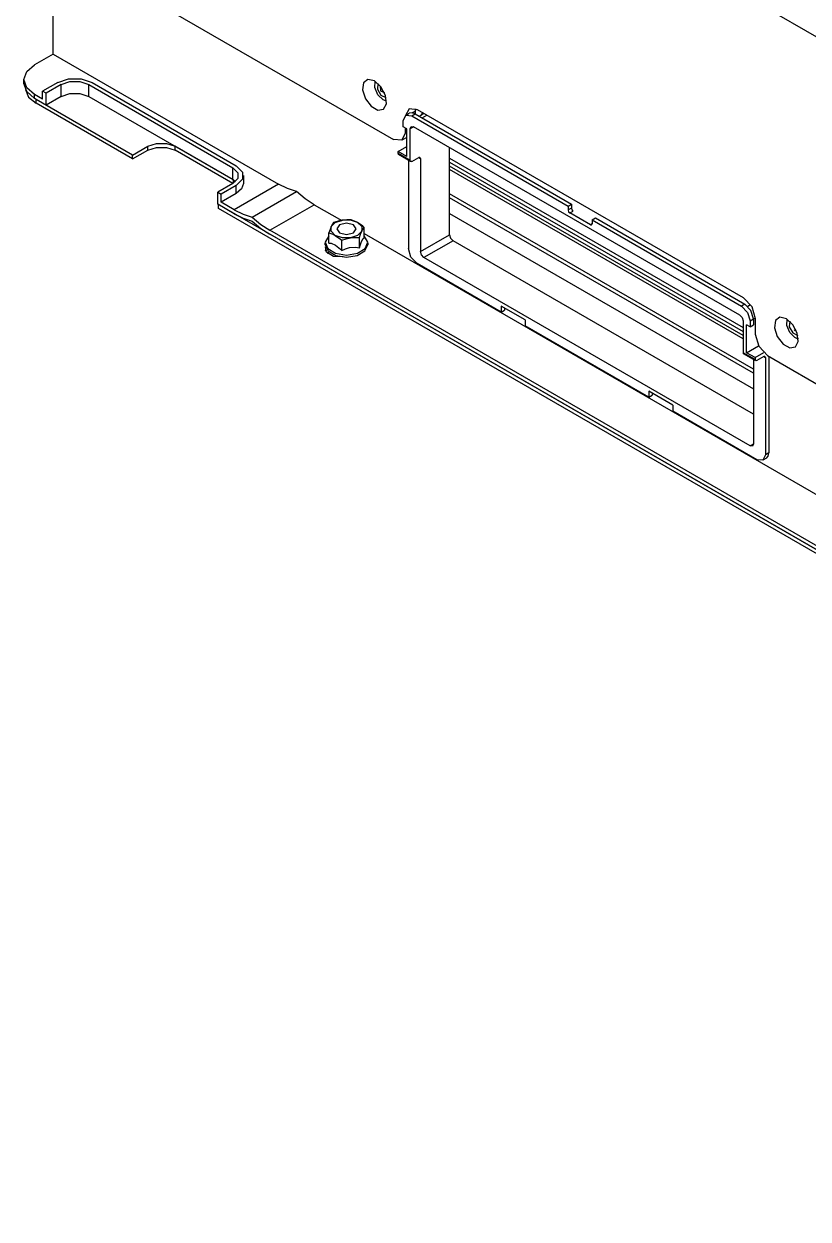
# Model space of a CAD drawing. Extents: x 594 to 813, y 174 to 240.
# Drawn here: x 755.127 to 756.747, y 198.049 to 200.519 of the extents above; entities that cross this region are included whole.
import ezdxf

# ---------------------------------------------------------------- set-up
doc = ezdxf.new("R2010")
doc.units = 0
doc.header["$MEASUREMENT"] = 0
doc.layers.add('AC.REF(S). PIPING', color=3, linetype='CONTINUOUS', lineweight=30)
doc.layers.add('LG-Product', color=3, linetype='CONTINUOUS')

# ---------------------------------------------------------------- blocks, each defined once
blk = doc.blocks.new('UW1-4')
at = {"layer": 'LG-Product', "color": 3, "linetype": 'Continuous'}
for p, q in [((3417.03, 3848.08), (3774.81, 4054.65)), ((3818.36, 3985.19), (3818.36, 4007.79)), ((3810.84, 4003.78), (3748.07, 3967.54)), ((3818.36, 3985.19), (3771.8, 3958.3)), ((3818.36, 3985.19), (3822.19, 3982.98)), ((3823.82, 3981.57), (3822.19, 3982.98)), ((3750.63, 3978.39), (3751.97, 3979.62)), ((3751.92, 3978.26), (3751.83, 3979.53)), ((3751.97, 3979.62), (3753.31, 3979.94)), ((3753.31, 3979.94), (3754.23, 3979.25)), ((3812.56, 3980.06), (3810.31, 3979.31)), ((3812.82, 3979.5), (3811.02, 3978.9)), ((3815.16, 3980.06), (3812.56, 3980.06)), ((3814.9, 3979.5), (3812.82, 3979.5)), ((3816.7, 3978.9), (3814.9, 3979.5)), ((3817.41, 3979.31), (3815.16, 3980.06)), ((3824.4, 3979.91), (3823.82, 3981.57)), ((3823.82, 3978.24), (3824.4, 3979.91)), ((3824.4, 3979.09), (3824.4, 3979.91)), ((3749.71, 3976.64), (3750.63, 3978.39)), ((3750.75, 3977.61), (3749.93, 3977.21)), ((3751.36, 3977.95), (3750.63, 3976.68)), ((3750.78, 3978.57), (3750.75, 3977.61)), ((3751.28, 3979.11), (3751.36, 3977.95)), ((3751.29, 3976.79), (3751.92, 3978.26)), ((3754.43, 3977.76), (3753.85, 3975.96)), ((3754.23, 3979.25), (3754.43, 3977.76)), ((3810.31, 3979.31), (3780.52, 3962.11)), ((3811.02, 3978.9), (3781.23, 3961.7)), ((3811.02, 3976.45), (3811.02, 3978.9)), ((3812.82, 3977.05), (3811.02, 3976.45)), ((3814.9, 3977.05), (3812.82, 3977.05)), ((3816.7, 3976.45), (3814.9, 3977.05)), ((3816.7, 3976.45), (3816.7, 3978.9)), ((3816.7, 3978.9), (3819.82, 3977.1)), ((3817.41, 3979.31), (3820.53, 3977.51)), ((3819.82, 3977.1), (3820.53, 3977.51)), ((3819.82, 3974.64), (3819.82, 3977.1)), ((3820.53, 3975.87), (3820.53, 3977.51)), ((3822.19, 3976.83), (3823.82, 3978.24)), ((3822.19, 3976.02), (3823.82, 3977.43)), ((3824.07, 3977.83), (3823.43, 3976.3)), ((3823.82, 3977.43), (3824.4, 3979.09)), ((3749.49, 3975.49), (3749.84, 3975.56)), ((3749.51, 3974.93), (3749.71, 3976.64)), ((3750.1, 3973.79), (3749.51, 3974.93)), ((3750.63, 3976.68), (3749.59, 3976.18)), ((3749.84, 3975.56), (3750.2, 3975.73)), ((3750.2, 3975.73), (3751.29, 3976.79)), ((3753.85, 3975.96), (3752.67, 3974.41)), ((3811.02, 3976.45), (3781.23, 3959.25)), ((3801.95, 3964.32), (3821.88, 3975.83)), ((3801.95, 3963.5), (3821.88, 3975.01)), ((3816.7, 3976.45), (3819.82, 3974.64)), ((3819.82, 3974.64), (3822.19, 3976.02)), ((3820.53, 3975.87), (3822.19, 3976.83)), ((3823.43, 3976.3), (3821.88, 3975.01)), ((3821.88, 3975.83), (3822.04, 3975.92)), ((3821.88, 3975.01), (3821.88, 3975.83)), ((3822.04, 3975.92), (3822.19, 3976.01)), ((3822.19, 3976.02), (3822.19, 3976.83)), ((3675.72, 3934.78), (3743.1, 3973.68)), ((3743.53, 3972.82), (3711.26, 3954.19)), ((3744.24, 3972.41), (3711.97, 3953.78)), ((3742.11, 3972), (3741.15, 3972.56)), ((3742.7, 3972.34), (3741.74, 3972.89)), ((3741.86, 3972.96), (3742.17, 3972.8)), ((3742.17, 3972.8), (3742.4, 3972.51)), ((3743.1, 3973.68), (3744.79, 3973.89)), ((3743.45, 3973.67), (3743.44, 3973.85)), ((3743.46, 3973.48), (3743.45, 3973.67)), ((3743.46, 3972.78), (3743.46, 3973.48)), ((3744.19, 3973.06), (3743.46, 3973.48)), ((3743.53, 3972.82), (3744.21, 3973.06)), ((3744.24, 3972.41), (3743.53, 3972.82)), ((3744.21, 3973.06), (3744.78, 3972.95)), ((3745.49, 3972.54), (3744.24, 3972.41)), ((3745.49, 3972.54), (3744.78, 3972.95)), ((3744.79, 3973.89), (3745.58, 3972.48)), ((3746.01, 3971.39), (3745.49, 3972.54)), ((3751.27, 3973.6), (3750.1, 3973.79)), ((3752.67, 3974.41), (3751.27, 3973.6)), ((3676.5, 3931.25), (3743.89, 3970.16)), ((3744.39, 3970.21), (3743.89, 3970.16)), ((3743.89, 3970.16), (3744.59, 3969.75)), ((3744.59, 3969.75), (3744.39, 3970.21)), ((3744.59, 3963.2), (3744.59, 3969.75)), ((3745.3, 3969.75), (3746.01, 3970.16)), ((3745.3, 3964.02), (3745.3, 3969.75)), ((3745.59, 3968.97), (3745.59, 3969.91)), ((3746.01, 3970.16), (3746.01, 3971.39)), ((3745.3, 3969.14), (3745.59, 3968.97)), ((3745.3, 3967.95), (3746.31, 3967.36)), ((3745.59, 3968.97), (3746.31, 3967.36)), ((3746.31, 3967.36), (3748.07, 3967.54)), ((3736.44, 3947.84), (3736.44, 3965.86)), ((3744.59, 3963.2), (3747.08, 3964.63)), ((3747.08, 3965.04), (3745.3, 3966.06)), ((3745.3, 3964.02), (3747.08, 3965.04)), ((3747.08, 3964.63), (3747.05, 3964.49)), ((3747.08, 3964.63), (3747.08, 3965.04)), ((3781.1, 3959.16), (3793.16, 3966.12)), ((3781.24, 3958.42), (3793.16, 3965.3)), ((3794.96, 3966.72), (3793.16, 3966.12)), ((3793.16, 3965.3), (3793.16, 3966.12)), ((3794.96, 3965.9), (3793.16, 3965.3)), ((3797.03, 3966.72), (3794.96, 3966.72)), ((3797.03, 3965.9), (3794.96, 3965.9)), ((3798.83, 3966.12), (3797.03, 3966.72)), ((3798.83, 3965.3), (3797.03, 3965.9)), ((3801.95, 3964.32), (3798.83, 3966.12)), ((3798.83, 3965.3), (3798.83, 3966.12)), ((3801.95, 3963.5), (3798.83, 3965.3)), ((3736.44, 3963.68), (3675.79, 3928.66)), ((3736.44, 3962.86), (3675.79, 3927.85)), ((3742.47, 3963.61), (3742.57, 3963.84)), ((3742.82, 3963.81), (3742.47, 3963.61)), ((3742.47, 3963.61), (3742.47, 3944.36)), ((3742.57, 3963.84), (3742.82, 3963.81)), ((3744.24, 3962.99), (3742.82, 3963.81)), ((3744.24, 3962.99), (3744.49, 3962.97)), ((3744.49, 3962.97), (3746.97, 3964.4)), ((3744.49, 3962.97), (3744.59, 3963.2)), ((3744.95, 3963.23), (3744.95, 3944.97)), ((3747.05, 3964.49), (3746.97, 3964.4)), ((3780.52, 3962.11), (3779.22, 3960.81)), ((3801.95, 3963.5), (3801.95, 3964.32)), ((3675.79, 3927.03), (3736.44, 3962.04)), ((3675.79, 3926.35), (3736.44, 3961.36)), ((3779.05, 3960.06), (3779.05, 3958.43)), ((3779.22, 3960.81), (3779.22, 3959.32)), ((3781.23, 3961.7), (3780.19, 3960.66)), ((3780.19, 3960.66), (3780.19, 3959.47)), ((3781.23, 3959.25), (3781.23, 3961.7)), ((3768.11, 3956.77), (3769.94, 3957.38)), ((3769.94, 3957.38), (3771.8, 3958.3)), ((3771.8, 3958.3), (3780.95, 3953.02)), ((3779.05, 3958.43), (3779.43, 3957.32)), ((3779.22, 3959.32), (3780.52, 3958.02)), ((3779.43, 3957.32), (3780.52, 3956.38)), ((3780.19, 3959.47), (3781.23, 3958.43)), ((3780.52, 3958.02), (3783.64, 3956.22)), ((3780.52, 3956.38), (3780.52, 3958.02)), ((3780.86, 3959.01), (3780.65, 3958.85)), ((3780.93, 3959.05), (3780.67, 3958.84)), ((3781.1, 3959.16), (3780.86, 3959.01)), ((3781.23, 3959.25), (3780.93, 3959.05)), ((3781.1, 3958.51), (3781.1, 3959.16)), ((3781.23, 3958.43), (3784.35, 3956.62)), ((3673.66, 3920.06), (3736.44, 3956.31)), ((3673.66, 3919.25), (3736.44, 3955.49)), ((3764.42, 3954.04), (3766.28, 3955.27)), ((3766.28, 3955.27), (3768.11, 3956.77)), ((3777.26, 3951.49), (3768.11, 3956.77)), ((3780.52, 3956.38), (3783.64, 3954.58)), ((3784.35, 3956.62), (3783.64, 3956.22)), ((3783.64, 3954.58), (3783.64, 3956.22)), ((3784.35, 3954.17), (3784.35, 3956.62)), ((3422.47, 3745.22), (3784.22, 3954.08)), ((3422.47, 3744.4), (3784.22, 3953.26)), ((3736.44, 3952.21), (3673.66, 3915.97)), ((3707.36, 3949.89), (3711.61, 3952.35)), ((3710.9, 3952.75), (3711.15, 3953.02)), ((3711.61, 3952.35), (3710.9, 3952.75)), ((3711.15, 3953.02), (3711.26, 3953.37)), ((3711.26, 3954.19), (3711.26, 3953.37)), ((3711.97, 3953.78), (3711.26, 3954.19)), ((3711.26, 3953.37), (3711.97, 3952.96)), ((3711.86, 3952.61), (3711.61, 3952.35)), ((3711.97, 3952.96), (3711.86, 3952.61)), ((3711.97, 3953.78), (3711.97, 3952.96)), ((3764.42, 3954.04), (3758.74, 3950.76)), ((3773.57, 3948.76), (3764.42, 3954.04)), ((3780.95, 3953.02), (3779.09, 3952.1)), ((3780.95, 3952.2), (3779.09, 3951.27)), ((3780.95, 3953.02), (3783.64, 3954.58)), ((3780.95, 3952.2), (3784.35, 3954.17)), ((3784.22, 3954.08), (3784.21, 3954.09)), ((3784.22, 3953.26), (3784.22, 3954.08)), ((3706.29, 3951.32), (3675.44, 3933.51)), ((3707, 3950.91), (3676.15, 3933.1)), ((3707, 3950.91), (3706.29, 3951.32)), ((3707, 3950.91), (3707, 3950.09)), ((3707.1, 3949.86), (3707, 3950.09)), ((3707, 3950.09), (3707.36, 3949.89)), ((3707.36, 3949.89), (3707.1, 3949.86)), ((3754.36, 3949.59), (3755.45, 3950.38)), ((3755.45, 3950.38), (3754.6, 3949.54)), ((3755.45, 3950.38), (3756.91, 3950.87)), ((3755.45, 3950.38), (3755.74, 3950.53)), ((3755.74, 3950.53), (3756.78, 3950.91)), ((3755.75, 3949.05), (3756.33, 3949.87)), ((3756.33, 3949.87), (3757.75, 3950.21)), ((3756.78, 3950.91), (3757.67, 3950.95)), ((3756.91, 3950.87), (3758.6, 3950.87)), ((3757.67, 3950.95), (3758.6, 3950.87)), ((3757.75, 3950.21), (3759.17, 3949.87)), ((3758.6, 3950.87), (3758.73, 3950.85)), ((3760.06, 3950.38), (3758.6, 3950.87)), ((3758.73, 3950.85), (3760.41, 3950.35)), ((3759.17, 3949.87), (3759.76, 3949.05)), ((3760.9, 3949.54), (3760.06, 3950.38)), ((3760.41, 3950.35), (3760.65, 3950.01)), ((3760.65, 3950.01), (3760.9, 3949.54)), ((3775.43, 3949.99), (3773.57, 3948.76)), ((3777.26, 3951.49), (3775.43, 3949.99)), ((3777.26, 3950.64), (3775.43, 3949.16)), ((3779.09, 3952.1), (3777.26, 3951.49)), ((3779.09, 3951.27), (3777.26, 3950.64)), ((3754.12, 3948.1), (3651.21, 3888.69)), ((3660.36, 3883.4), (3773.57, 3948.76)), ((3660.36, 3882.58), (3773.57, 3947.94)), ((3736.44, 3947.84), (3736.23, 3947.14)), ((3742.47, 3944.36), (3736.44, 3947.84)), ((3753.37, 3946.32), (3754.12, 3947.6)), ((3754.12, 3949.37), (3754.36, 3949.59)), ((3754.12, 3947.24), (3754.12, 3949.37)), ((3754.57, 3948.63), (3754.12, 3949.37)), ((3754.33, 3947.05), (3754.12, 3947.24)), ((3754.6, 3948.56), (3754.57, 3948.63)), ((3754.6, 3949.54), (3754.6, 3948.56)), ((3754.85, 3947.96), (3754.6, 3948.56)), ((3754.6, 3948.56), (3755.45, 3947.72)), ((3755.09, 3947.27), (3754.85, 3947.96)), ((3756.78, 3947.25), (3755.09, 3947.27)), ((3755.09, 3945.14), (3755.09, 3947.27)), ((3755.45, 3947.72), (3756.91, 3947.23)), ((3756.33, 3948.23), (3755.75, 3949.05)), ((3757.75, 3947.89), (3756.33, 3948.23)), ((3756.91, 3947.23), (3756.78, 3947.25)), ((3759.17, 3948.23), (3757.75, 3947.89)), ((3758.6, 3947.23), (3760.06, 3947.72)), ((3760.06, 3947.72), (3758.97, 3946.93)), ((3759.76, 3949.05), (3759.17, 3948.23)), ((3760.06, 3947.72), (3760.9, 3948.56)), ((3760.35, 3947.87), (3760.06, 3947.72)), ((3761.39, 3948.25), (3760.35, 3947.87)), ((3760.9, 3949.54), (3760.94, 3949.46)), ((3760.9, 3948.56), (3760.9, 3949.54)), ((3760.94, 3949.46), (3761.39, 3948.25)), ((3761.39, 3946.12), (3761.39, 3948.25)), ((3761.39, 3947.6), (3762.13, 3946.32)), ((3775.43, 3949.16), (3773.57, 3947.94)), ((3673.66, 3910.78), (3735.73, 3946.61)), ((3736.23, 3947.14), (3735.73, 3946.61)), ((3735.73, 3946.61), (3741.76, 3943.13)), ((3744.43, 3943.23), (3744.95, 3944.97)), ((3753.36, 3946.18), (3753.36, 3945.77)), ((3753.95, 3944.51), (3753.36, 3945.77)), ((3753.88, 3944.99), (3753.37, 3946.32)), ((3755.49, 3944.01), (3753.88, 3944.99)), ((3754.66, 3946.48), (3754.33, 3947.05)), ((3754.88, 3945.85), (3754.66, 3946.48)), ((3755.09, 3945.14), (3754.88, 3945.85)), ((3755.9, 3945.29), (3755.09, 3945.14)), ((3757.11, 3945.23), (3755.9, 3945.29)), ((3757.84, 3947.02), (3756.91, 3947.23)), ((3756.91, 3947.23), (3758.6, 3947.23)), ((3757.95, 3944.96), (3757.11, 3945.23)), ((3758.73, 3946.71), (3757.84, 3947.02)), ((3758.73, 3944.58), (3757.95, 3944.96)), ((3758.97, 3946.93), (3758.73, 3946.71)), ((3758.73, 3944.58), (3758.73, 3946.71)), ((3759, 3944.88), (3758.73, 3944.58)), ((3760, 3945.72), (3759, 3944.88)), ((3760.95, 3946.08), (3760, 3945.72)), ((3761.63, 3944.99), (3760.01, 3944.01)), ((3761.39, 3946.12), (3760.95, 3946.08)), ((3762.14, 3945.77), (3761.55, 3944.51)), ((3762.13, 3946.32), (3761.63, 3944.99)), ((3762, 3944.73), (3761.87, 3944.9)), ((3761.89, 3944.21), (3762.09, 3945.38)), ((3762.14, 3945.77), (3762.14, 3946.18)), ((3674.37, 3904.23), (3741.76, 3943.13)), ((3741.76, 3943.13), (3742.26, 3943.66)), ((3742.26, 3943.66), (3742.47, 3944.36)), ((3743.18, 3941.9), (3744.43, 3943.23)), ((3755.56, 3943.58), (3753.95, 3944.51)), ((3757.75, 3943.65), (3755.49, 3944.01)), ((3757.75, 3943.24), (3755.56, 3943.58)), ((3760.01, 3944.01), (3757.75, 3943.65)), ((3759.95, 3943.58), (3757.75, 3943.24)), ((3758.43, 3943.27), (3760.46, 3943.38)), ((3761.55, 3944.51), (3759.95, 3943.58)), ((3760.46, 3943.38), (3761.89, 3944.21)), ((3761.55, 3944.18), (3761.36, 3944.33)), ((3761.71, 3944.02), (3761.55, 3944.18)), ((3761.91, 3944.57), (3761.78, 3944.76)), ((3762, 3944.36), (3761.91, 3944.57)), ((3762.1, 3944.54), (3762, 3944.73)), ((3725.8, 3931.87), (3743.18, 3941.9)), ((3673.24, 3930.48), (3673.96, 3932.92)), ((3673.96, 3932.92), (3675.72, 3934.78)), ((3674.18, 3932.18), (3675.44, 3933.51)), ((3674.25, 3933.37), (3674.83, 3933.04)), ((3676.15, 3933.1), (3674.89, 3931.77)), ((3675.44, 3933.51), (3676.15, 3933.1)), ((3720.83, 3930.23), (3725.8, 3933.1)), ((3725.09, 3932.69), (3725.09, 3932.28)), ((3725.8, 3933.1), (3725.8, 3931.87)), ((3665.51, 3929.25), (3666.85, 3930.48)), ((3666.16, 3929.96), (3666.25, 3928.81)), ((3666.8, 3929.12), (3666.71, 3930.39)), ((3666.85, 3930.48), (3668.2, 3930.8)), ((3668.2, 3930.8), (3669.11, 3930.1)), ((3669.11, 3930.1), (3669.31, 3928.62)), ((3673.66, 3930.44), (3673.24, 3930.68)), ((3673.24, 3927.2), (3673.24, 3930.48)), ((3673.66, 3930.44), (3674.18, 3932.18)), ((3673.66, 3930.44), (3673.66, 3929.21)), ((3674.37, 3930.03), (3673.66, 3930.44)), ((3674.89, 3931.77), (3674.37, 3930.03)), ((3674.37, 3930.03), (3674.37, 3928.8)), ((3676, 3930.73), (3675.79, 3930.03)), ((3675.79, 3930.03), (3675.79, 3923.47)), ((3676.5, 3931.25), (3676, 3930.73)), ((3720.83, 3930.23), (3720.83, 3929)), ((3725.8, 3931.87), (3725.09, 3932.28)), ((3664.4, 3925.78), (3664.6, 3927.5)), ((3665.51, 3927.54), (3664.47, 3927.03)), ((3664.6, 3927.5), (3665.51, 3929.25)), ((3664.82, 3928.07), (3665.02, 3928)), ((3665.28, 3928.1), (3664.93, 3928.3)), ((3665.02, 3928), (3665.28, 3928.1)), ((3665.08, 3926.59), (3666.17, 3927.64)), ((3666.25, 3928.81), (3665.51, 3927.54)), ((3666.17, 3927.64), (3666.8, 3929.12)), ((3669.31, 3928.62), (3668.73, 3926.82)), ((3674.37, 3928.8), (3673.66, 3929.21)), ((3674.37, 3928.8), (3675.08, 3929.21)), ((3675.08, 3923.47), (3675.08, 3929.21)), ((3695.3, 3914.26), (3720.83, 3929)), ((3664.37, 3926.35), (3664.72, 3926.42)), ((3664.98, 3924.65), (3664.4, 3925.78)), ((3664.72, 3926.42), (3665.08, 3926.59)), ((3667.55, 3925.26), (3666.15, 3924.46)), ((3668.73, 3926.82), (3667.55, 3925.26)), ((3672.51, 3924.75), (3673.24, 3927.2)), ((3670.75, 3922.9), (3657.17, 3915.06)), ((3666.15, 3924.46), (3664.98, 3924.65)), ((3670.47, 3922.74), (3670.47, 3902.79)), ((3670.75, 3922.9), (3672.51, 3924.75)), ((3671.18, 3922.45), (3671.28, 3922.68)), ((3671.53, 3922.65), (3671.18, 3922.45)), ((3671.28, 3922.68), (3671.53, 3922.65)), ((3673.31, 3922.45), (3671.52, 3923.48)), ((3671.53, 3922.65), (3672.95, 3921.84)), ((3672.6, 3924.91), (3672.59, 3924.9)), ((3675.08, 3923.47), (3672.6, 3924.91)), ((3673.2, 3921.81), (3675.69, 3923.24)), ((3673.31, 3922.45), (3675.08, 3923.47)), ((3673.31, 3922.04), (3675.79, 3923.47)), ((3675.76, 3923.33), (3675.69, 3923.24)), ((3675.79, 3923.47), (3675.76, 3923.33)), ((3671.18, 3922.45), (3671.18, 3902.38)), ((3672.95, 3921.84), (3673.2, 3921.81)), ((3673.2, 3921.81), (3673.31, 3922.04)), ((3673.31, 3922.45), (3673.31, 3922.04)), ((3673.66, 3922.08), (3673.66, 3904.64)), ((3690.33, 3912.62), (3695.3, 3915.49)), ((3695.3, 3915.49), (3695.3, 3914.26)), ((3694.59, 3915.08), (3694.59, 3914.67)), ((3695.3, 3914.26), (3694.59, 3914.67)), ((3672.95, 3901.36), (3690.33, 3911.39)), ((3690.33, 3912.62), (3690.33, 3911.39)), ((3670.47, 3902.79), (3671.18, 3902.38)), ((3670.61, 3902.09), (3670.47, 3902.79)), ((3673.66, 3904.64), (3673.87, 3904.18)), ((3674.37, 3904.23), (3673.66, 3904.64)), ((3673.87, 3904.18), (3674.37, 3904.23)), ((3670.99, 3901.64), (3670.61, 3902.09)), ((3670.99, 3901.64), (3671.7, 3901.24)), ((3671.18, 3902.38), (3671.7, 3901.24)), ((3671.7, 3901.24), (3672.95, 3901.36))]:
    blk.add_line(p, q, dxfattribs=at)
blk = doc.blocks.new('A$C5B2C3915')
at = {"layer": 'LG-Product', "xscale": -1}
blk.add_blockref('UW1-4', (3895.38, -4026.948), dxfattribs=at)

msp = doc.modelspace()

# ---------------------------------------------------------------- block references
at = {"layer": 'AC.REF(S). PIPING', "linetype": 'Continuous', "xscale": 0.0099999999999909, "yscale": 0.0099999999999909, "zscale": 0.0099999999999909}
msp.add_blockref('A$C5B2C3915', (754.4172, 200.8743), dxfattribs=at)

doc.saveas('drawing.dxf')
